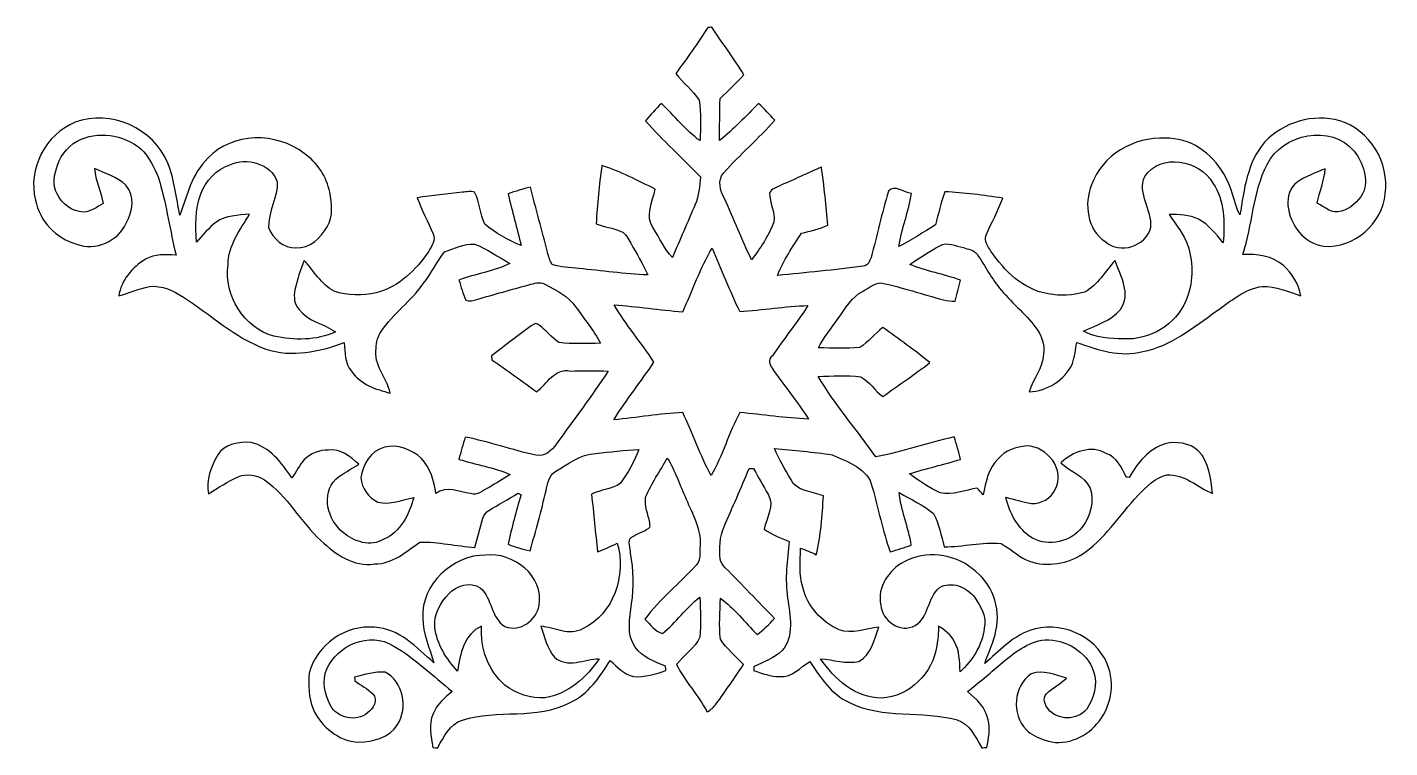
# Model space of a CAD drawing. Header units: centimetres. Extents: x -15.6 to 15.6, y -8.5 to 8.
import ezdxf

# ---------------------------------------------------------------- set-up
doc = ezdxf.new("R2010")
doc.units = ezdxf.units.CM
doc.header["$MEASUREMENT"] = 0
doc.layers.add('Layer 1', color=7, linetype='Continuous')

msp = doc.modelspace()

# ---------------------------------------------------------------- linework, layer by layer
at = {"layer": 'Layer 1', "color": 253}
for points, knots in [([(-0.04516, 7.98583), (-0.02152, 7.98724), (0.02575, 7.98971), (0.04939, 7.99077), (0.04939, 7.99077), (0.28469, 7.62282), (0.55809, 7.27957), (0.78317, 6.90492), (0.78317, 6.90492), (0.60113, 6.72289), (0.42016, 6.53909), (0.23601, 6.35917), (0.23601, 6.35917), (0.23036, 6.04061), (0.22225, 5.7217), (0.22119, 5.40244), (0.22119, 5.40244), (0.54963, 5.65115), (0.82303, 5.96159), (1.1176, 6.24734), (1.1176, 6.24734), (1.24989, 6.12916), (1.36631, 5.99511), (1.48696, 5.86528), (1.48696, 5.86528), (1.11866, 5.44089), (0.68509, 5.07894), (0.31679, 4.65561), (0.31679, 4.65561), (0.17145, 4.49016), (0.24059, 4.25097), (0.33373, 4.07811), (0.33373, 4.07811), (0.54927, 3.61386), (0.73201, 3.13443), (0.95603, 2.6737), (0.95603, 2.6737), (1.16381, 2.93652), (1.34267, 3.22651), (1.46826, 3.5373), (1.46826, 3.5373), (1.50178, 3.76767), (1.3656, 3.97827), (1.36948, 4.20652), (1.36948, 4.20652), (1.41358, 4.29542), (1.51906, 4.32329), (1.60055, 4.36527), (1.60055, 4.36527), (1.92017, 4.50427), (2.23626, 4.65208), (2.55517, 4.79319), (2.55517, 4.79319), (2.62502, 4.35187), (2.65571, 3.90596), (2.70263, 3.46181), (2.70263, 3.46181), (2.50931, 3.37749), (2.30223, 3.33199), (2.09832, 3.28224), (2.09832, 3.28224), (1.89512, 2.97251), (1.68628, 2.65959), (1.54834, 2.31387), (1.54834, 2.31387), (2.2031, 2.37702), (2.85856, 2.44087), (3.51084, 2.52624), (3.51084, 2.52624), (3.61668, 2.534), (3.66289, 2.6416), (3.69076, 2.72909), (3.69076, 2.72909), (3.83575, 3.22933), (3.93594, 3.74191), (4.09081, 4.23898), (4.09081, 4.23898), (4.22451, 4.40478), (4.45029, 4.21111), (4.6161, 4.18782), (4.6161, 4.18782), (4.55683, 3.77437), (4.38538, 3.38667), (4.3307, 2.97356), (4.3307, 2.97356), (4.61327, 3.13267), (4.89303, 3.29706), (5.16608, 3.47274), (5.16608, 3.47274), (5.23346, 3.72604), (5.29378, 3.98145), (5.3788, 4.22981), (5.3788, 4.22981), (5.82224, 4.20123), (6.26604, 4.15608), (6.70454, 4.08093), (6.70454, 4.08093), (6.60294, 3.78883), (6.4449, 3.52108), (6.32742, 3.23568), (6.32742, 3.23568), (6.26251, 3.1055), (6.37046, 2.97674), (6.43608, 2.87373), (6.43608, 2.87373), (6.74158, 2.41582), (7.18044, 1.98191), (7.74771, 1.89548), (7.74771, 1.89548), (8.02111, 1.84044), (8.3118, 1.8542), (8.57885, 1.93463), (8.57885, 1.93463), (8.88365, 2.09374), (9.05122, 2.41159), (9.27735, 2.65712), (9.27735, 2.65712), (9.39553, 2.31105), (9.66152, 1.88101), (9.39765, 1.53882), (9.39765, 1.53882), (9.18563, 1.27423), (8.85119, 1.17969), (8.55592, 1.04422), (8.55592, 1.04422), (8.82862, 0.88159), (9.16376, 0.87524), (9.47208, 0.86395), (9.47208, 0.86395), (10.06228, 0.83044), (10.66694, 1.18392), (10.89625, 1.73426), (10.89625, 1.73426), (11.06346, 2.12302), (11.07616, 2.57563), (10.95163, 2.97815), (10.95163, 2.97815), (10.8585, 3.24803), (10.66976, 3.46922), (10.51807, 3.70664), (10.51807, 3.70664), (10.7442, 3.70946), (10.98056, 3.70064), (11.18764, 3.6008), (11.18764, 3.6008), (11.424, 3.47733), (11.58064, 3.25755), (11.75491, 3.06388), (11.75491, 3.06388), (11.78101, 3.52354), (11.79266, 4.03013), (11.51714, 4.4263), (11.51714, 4.4263), (11.21481, 4.953), (10.32087, 5.12904), (9.95574, 4.57835), (9.95574, 4.57835), (9.77829, 4.18959), (10.13319, 3.80859), (10.09544, 3.41595), (10.09544, 3.41595), (9.99278, 2.98133), (9.38424, 2.7873), (9.04946, 3.08822), (9.04946, 3.08822), (8.63529, 3.36444), (8.56262, 3.9497), (8.73936, 4.38362), (8.73936, 4.38362), (8.97149, 5.07083), (9.71726, 5.49275), (10.42458, 5.45183), (10.42458, 5.45183), (10.97986, 5.47476), (11.50161, 5.11387), (11.76373, 4.63762), (11.76373, 4.63762), (11.95599, 4.35363), (11.98245, 4.00085), (12.13344, 3.69923), (12.13344, 3.69923), (12.23292, 4.27567), (12.29924, 4.90114), (12.69929, 5.36222), (12.69929, 5.36222), (13.12757, 5.81801), (13.81619, 6.03038), (14.4212, 5.84835), (14.4212, 5.84835), (15.11018, 5.64903), (15.5642, 4.88068), (15.46049, 4.185), (15.46049, 4.185), (15.40228, 3.49885), (14.74787, 2.92947), (14.05784, 2.98238), (14.05784, 2.98238), (13.60064, 3.03883), (13.27714, 3.47839), (13.23375, 3.91795), (13.23375, 3.91795), (13.21823, 4.11092), (13.27891, 4.32717), (13.44154, 4.44535), (13.44154, 4.44535), (13.63662, 4.58399), (13.86487, 4.66549), (14.08642, 4.75192), (14.08642, 4.75192), (14.06842, 4.48134), (13.95271, 4.23016), (13.90368, 3.96487), (13.90368, 3.96487), (14.07442, 3.87421), (14.24481, 3.71722), (14.45648, 3.78284), (14.45648, 3.78284), (14.66074, 3.84034), (14.83713, 3.99662), (14.94261, 4.17901), (14.94261, 4.17901), (15.09959, 4.50815), (14.95002, 4.88421), (14.75105, 5.15726), (14.75105, 5.15726), (14.22717, 5.79155), (13.10005, 5.55942), (12.75468, 4.84999), (12.75468, 4.84999), (12.43012, 4.2104), (12.42589, 3.46851), (12.20152, 2.79471), (12.20152, 2.79471), (12.52643, 2.80599), (12.87321, 2.77142), (13.12898, 2.54529), (13.12898, 2.54529), (13.32195, 2.35832), (13.48916, 2.12125), (13.52656, 1.84856), (13.52656, 1.84856), (13.24187, 1.9491), (12.95471, 2.07045), (12.64744, 2.06481), (12.64744, 2.06481), (12.23786, 2.00766), (11.9193, 1.72332), (11.59298, 1.49613), (11.59298, 1.49613), (11.07122, 1.13277), (10.5537, 0.6918), (9.90882, 0.57291), (9.90882, 0.57291), (9.40012, 0.44027), (8.87659, 0.60643), (8.39999, 0.78423), (8.39999, 0.78423), (8.37106, 0.62265), (8.35484, 0.45755), (8.30333, 0.30092), (8.30333, 0.30092), (8.13435, -0.08255), (7.71772, -0.32597), (7.30814, -0.34749), (7.30814, -0.34749), (7.40022, -0.05433), (7.63129, 0.19226), (7.63517, 0.51259), (7.63517, 0.51259), (7.6768, 0.7045), (7.6073, 0.89182), (7.50958, 1.05269), (7.50958, 1.05269), (7.27745, 1.4037), (6.93491, 1.657), (6.67032, 1.97979), (6.67032, 1.97979), (6.45231, 2.23026), (6.30731, 2.53294), (6.11717, 2.80282), (6.11717, 2.80282), (6.04555, 2.90054), (5.90832, 2.91218), (5.80496, 2.95063), (5.80496, 2.95063), (5.6321, 2.98662), (5.43454, 3.09492), (5.26309, 2.99332), (5.26309, 2.99332), (5.02955, 2.85997), (4.79848, 2.72027), (4.57694, 2.56716), (4.57694, 2.56716), (4.95229, 2.41088), (5.35764, 2.34597), (5.73969, 2.20839), (5.73969, 2.20839), (5.69983, 2.04717), (5.65926, 1.8863), (5.61904, 1.72508), (5.61904, 1.72508), (5.52909, 1.72861), (5.43877, 1.73496), (5.35129, 1.75648), (5.35129, 1.75648), (4.87327, 1.88172), (4.40408, 2.04223), (3.92112, 2.14665), (3.92112, 2.14665), (3.76767, 2.13642), (3.63855, 2.03094), (3.50908, 1.95897), (3.50908, 1.95897), (3.2445, 1.82739), (3.1055, 1.5561), (2.93652, 1.32891), (2.93652, 1.32891), (2.78553, 1.10808), (2.60809, 0.90311), (2.49096, 0.66075), (2.49096, 0.66075), (2.80388, 0.65476), (3.11856, 0.635), (3.43112, 0.66569), (3.43112, 0.66569), (3.62938, 0.79481), (3.78001, 0.98037), (3.96275, 1.12783), (3.96275, 1.12783), (4.3247, 0.86289), (4.69194, 0.60431), (5.03978, 0.32032), (5.03978, 0.32032), (4.68454, 0.05397), (4.31941, -0.19826), (3.95887, -0.45649), (3.95887, -0.45649), (3.78037, -0.31785), (3.65548, -0.11571), (3.45757, -0.00282), (3.45757, -0.00282), (3.13267, 0.03669), (2.80494, 0.0187), (2.47967, 0.00317), (2.47967, 0.00317), (2.87055, -0.64135), (3.36479, -1.21744), (3.79977, -1.83197), (3.79977, -1.83197), (4.40902, -1.72544), (4.9911, -1.50389), (5.59647, -1.37936), (5.59647, -1.37936), (5.64868, -1.54834), (5.69842, -1.71873), (5.74216, -1.89054), (5.74216, -1.89054), (5.35517, -2.00942), (4.9597, -2.09938), (4.57306, -2.21933), (4.57306, -2.21933), (4.7939, -2.38478), (5.02461, -2.54388), (5.27579, -2.65994), (5.27579, -2.65994), (5.56013, -2.72098), (5.84482, -2.59609), (6.12387, -2.54706), (6.12387, -2.54706), (6.16832, -2.59962), (6.21242, -2.65289), (6.25722, -2.70545), (6.25722, -2.70545), (6.31613, -2.41088), (6.37505, -2.09479), (6.60294, -1.87607), (6.60294, -1.87607), (6.76169, -1.6831), (7.01604, -1.61149), (7.25346, -1.58221), (7.25346, -1.58221), (7.7216, -1.58821), (8.15552, -2.13889), (7.90504, -2.57951), (7.90504, -2.57951), (7.81262, -2.78095), (7.5819, -2.915), (7.36177, -2.89807), (7.36177, -2.89807), (7.16209, -2.86738), (6.97159, -2.8), (6.77439, -2.75943), (6.77439, -2.75943), (6.864, -3.12561), (7.05591, -3.48827), (7.3847, -3.69147), (7.3847, -3.69147), (7.75829, -3.89784), (8.26276, -3.77543), (8.52382, -3.44417), (8.52382, -3.44417), (8.71008, -3.19299), (8.81168, -2.85044), (8.70691, -2.5467), (8.70691, -2.5467), (8.5665, -2.26942), (8.25606, -2.16747), (8.03522, -1.96991), (8.03522, -1.96991), (8.30298, -1.71591), (8.73337, -1.55504), (9.07591, -1.75648), (9.07591, -1.75648), (9.32004, -1.84679), (9.43081, -2.08209), (9.5317, -2.30046), (9.5317, -2.30046), (9.54828, -2.30117), (9.58074, -2.30258), (9.59732, -2.30364), (9.59732, -2.30364), (9.79064, -1.97732), (10.04746, -1.65135), (10.42388, -1.53247), (10.42388, -1.53247), (10.67964, -1.47214), (10.98197, -1.51377), (11.182, -1.69439), (11.182, -1.69439), (11.43564, -1.95368), (11.46457, -2.33363), (11.50796, -2.67335), (11.50796, -2.67335), (11.16224, -2.52836), (10.8645, -2.21933), (10.46515, -2.24825), (10.46515, -2.24825), (10.19104, -2.30329), (9.99384, -2.52554), (9.80228, -2.7111), (9.80228, -2.7111), (9.37472, -3.17641), (9.03217, -3.73204), (8.49242, -4.0827), (8.49242, -4.0827), (8.12024, -4.30213), (7.64152, -4.36351), (7.23865, -4.19065), (7.23865, -4.19065), (7.03509, -4.08623), (6.86894, -3.92148), (6.66679, -3.816), (6.66679, -3.816), (6.23147, -3.77119), (5.80108, -3.89467), (5.3661, -3.89184), (5.3661, -3.89184), (5.29449, -3.63749), (5.25216, -3.36515), (5.12127, -3.13302), (5.12127, -3.13302), (4.88315, -2.93582), (4.60057, -2.80247), (4.33282, -2.65007), (4.33282, -2.65007), (4.37444, -3.06141), (4.55083, -3.44558), (4.61186, -3.8541), (4.61186, -3.8541), (4.45206, -3.90631), (4.29119, -3.95429), (4.13244, -4.00861), (4.13244, -4.00861), (3.95393, -3.52707), (3.86045, -3.01872), (3.71863, -2.52624), (3.71863, -2.52624), (3.62761, -2.09479), (3.15736, -1.94592), (2.80282, -1.78788), (2.80282, -1.78788), (2.36573, -1.71591), (1.92158, -1.69051), (1.48131, -1.645), (1.48131, -1.645), (1.58256, -1.88948), (1.71944, -2.11737), (1.85314, -2.34527), (1.85314, -2.34527), (1.98402, -2.63454), (2.34597, -2.61655), (2.60068, -2.72732), (2.60068, -2.72732), (2.5781, -3.17923), (2.54212, -3.63361), (2.4384, -4.07494), (2.4384, -4.07494), (2.32092, -4.01779), (2.20274, -3.96134), (2.07751, -3.92359), (2.07751, -3.92359), (2.06975, -4.22134), (2.03623, -4.52755), (2.13042, -4.81718), (2.13042, -4.81718), (2.2292, -5.2511), (2.55976, -5.60705), (2.95839, -5.78979), (2.95839, -5.78979), (3.25931, -5.89562), (3.56799, -5.76192), (3.86891, -5.72946), (3.86891, -5.72946), (3.76696, -6.01098), (3.69111, -6.35635), (3.41277, -6.51686), (3.41277, -6.51686), (3.12067, -6.57049), (2.82681, -6.47559), (2.53506, -6.45019), (2.53506, -6.45019), (2.84868, -6.92115), (3.33763, -7.35154), (3.93347, -7.35048), (3.93347, -7.35048), (4.56988, -7.31943), (5.11528, -6.77404), (5.19677, -6.15139), (5.19677, -6.15139), (5.22922, -6.00463), (5.23064, -5.85258), (5.2384, -5.70371), (5.2384, -5.70371), (5.37104, -5.80108), (5.51956, -5.89527), (5.59223, -6.05049), (5.59223, -6.05049), (5.72523, -6.25792), (5.71253, -6.51263), (5.73017, -6.74934), (5.73017, -6.74934), (6.01169, -6.48899), (6.24205, -6.14186), (6.28121, -5.75204), (6.28121, -5.75204), (6.35423, -5.49346), (6.19478, -5.25604), (6.06319, -5.04966), (6.06319, -5.04966), (5.88363, -4.81365), (5.52379, -4.65949), (5.25004, -4.82741), (5.25004, -4.82741), (4.98828, -5.05848), (5.0105, -5.50086), (4.70464, -5.69277), (4.70464, -5.69277), (4.35928, -5.87657), (3.94229, -5.58624), (3.9176, -5.22323), (3.9176, -5.22323), (3.81988, -4.80801), (4.10245, -4.42454), (4.44747, -4.23298), (4.44747, -4.23298), (4.93854, -3.96134), (5.58165, -4.04707), (6.01416, -4.39349), (6.01416, -4.39349), (6.44842, -4.70288), (6.67456, -5.28355), (6.5472, -5.80425), (6.5472, -5.80425), (6.51016, -6.07025), (6.37399, -6.3052), (6.2932, -6.55849), (6.2932, -6.55849), (6.62129, -6.29179), (6.91021, -5.94783), (7.32226, -5.80849), (7.32226, -5.80849), (7.98901, -5.55978), (8.82156, -5.90868), (9.09779, -6.56731), (9.09779, -6.56731), (9.28476, -7.0231), (9.19198, -7.57802), (8.85896, -7.94209), (8.85896, -7.94209), (8.57673, -8.27334), (8.09237, -8.46561), (7.66939, -8.31321), (7.66939, -8.31321), (7.51417, -8.25606), (7.35753, -8.19009), (7.24006, -8.07014), (7.24006, -8.07014), (6.89963, -7.72054), (6.95043, -7.07178), (7.3593, -6.79415), (7.3593, -6.79415), (7.6267, -6.6989), (7.90998, -6.81426), (8.16539, -6.89469), (8.16539, -6.89469), (8.02428, -7.02804), (7.84754, -7.11659), (7.70855, -7.2517), (7.70855, -7.2517), (7.61083, -7.35154), (7.66621, -7.50641), (7.74488, -7.59954), (7.74488, -7.59954), (7.95514, -7.86977), (8.41304, -7.86871), (8.62718, -7.60342), (8.62718, -7.60342), (8.80039, -7.3593), (8.88083, -7.02945), (8.78628, -6.74017), (8.78628, -6.74017), (8.62824, -6.28544), (8.14282, -6.00251), (7.67362, -6.01592), (7.67362, -6.01592), (7.26863, -6.06107), (6.95007, -6.32919), (6.65021, -6.57966), (6.65021, -6.57966), (6.40644, -6.79379), (6.15386, -6.99699), (5.90232, -7.20161), (5.90232, -7.20161), (6.10376, -7.37306), (6.32248, -7.57343), (6.36976, -7.84754), (6.36976, -7.84754), (6.42973, -8.05815), (6.38104, -8.27581), (6.33942, -8.48395), (6.33942, -8.48395), (6.31155, -8.48431), (6.25616, -8.48501), (6.22829, -8.48536), (6.22829, -8.48536), (6.07801, -8.24794), (5.95312, -7.93679), (5.66314, -7.84754), (5.66314, -7.84754), (4.85634, -7.63164), (3.96275, -7.83343), (3.19687, -7.45455), (3.19687, -7.45455), (2.77671, -7.26687), (2.53259, -6.87705), (2.29129, -6.51051), (2.29129, -6.51051), (2.07081, -6.63857), (1.88983, -6.89645), (1.60443, -6.85624), (1.60443, -6.85624), (1.39453, -6.86259), (1.19874, -6.78427), (1.00259, -6.72253), (1.00259, -6.72253), (1.00506, -6.69819), (1.01036, -6.64986), (1.01282, -6.62552), (1.01282, -6.62552), (1.23578, -6.52886), (1.46438, -6.4322), (1.65029, -6.27204), (1.65029, -6.27204), (1.94663, -5.93725), (1.83303, -5.46065), (1.78082, -5.06201), (1.78082, -5.06201), (1.71591, -4.62986), (1.76953, -4.197), (1.81998, -3.76731), (1.81998, -3.76731), (1.62278, -3.68653), (1.41887, -3.61421), (1.24672, -3.48615), (1.24672, -3.48615), (1.29681, -3.22968), (1.49401, -2.94322), (1.3335, -2.69028), (1.3335, -2.69028), (1.2259, -2.49238), (1.1109, -2.2987), (1.00154, -2.1022), (1.00154, -2.1022), (0.97649, -2.1015), (0.92639, -2.10009), (0.90135, -2.09903), (0.90135, -2.09903), (0.71579, -2.5467), (0.51929, -2.98979), (0.32667, -3.43429), (0.32667, -3.43429), (0.22225, -3.66501), (0.21484, -3.92606), (0.23636, -4.17513), (0.23636, -4.17513), (0.25294, -4.25133), (0.30409, -4.31412), (0.3556, -4.37127), (0.3556, -4.37127), (0.73731, -4.75086), (1.10419, -5.14526), (1.48378, -5.52768), (1.48378, -5.52768), (1.36243, -5.66349), (1.22802, -5.78697), (1.08338, -5.89739), (1.08338, -5.89739), (0.80539, -5.61763), (0.56162, -5.29978), (0.24271, -5.06448), (0.24271, -5.06448), (0.23389, -5.37633), (0.20849, -5.69172), (0.24448, -6.00322), (0.24448, -6.00322), (0.38453, -6.22582), (0.59584, -6.39339), (0.77505, -6.58389), (0.77505, -6.58389), (0.56727, -6.88552), (0.3616, -7.18891), (0.14676, -7.48594), (0.14676, -7.48594), (0.09349, -7.56109), (0.01905, -7.61647), (-0.05786, -7.66551), (-0.05786, -7.66551), (-0.26846, -7.2898), (-0.56268, -6.96524), (-0.76059, -6.58424), (-0.76059, -6.58424), (-0.60078, -6.36094), (-0.34008, -6.21171), (-0.22613, -5.9563), (-0.22613, -5.9563), (-0.20673, -5.65256), (-0.20884, -5.34494), (-0.22966, -5.04084), (-0.22966, -5.04084), (-0.54363, -5.2892), (-0.77435, -5.62257), (-1.08373, -5.87587), (-1.08373, -5.87587), (-1.25906, -5.83424), (-1.35326, -5.65573), (-1.4859, -5.54673), (-1.4859, -5.54673), (-1.14759, -5.08706), (-0.69074, -4.73251), (-0.30939, -4.3113), (-0.30939, -4.3113), (-0.19897, -4.19135), (-0.23813, -4.00932), (-0.22331, -3.86292), (-0.22331, -3.86292), (-0.19544, -3.47804), (-0.39723, -3.14113), (-0.54081, -2.8007), (-0.54081, -2.8007), (-0.67945, -2.48567), (-0.7941, -2.15724), (-0.97226, -1.86126), (-0.97226, -1.86126), (-1.137, -2.15935), (-1.33315, -2.44122), (-1.46932, -2.75414), (-1.46932, -2.75414), (-1.49754, -2.95734), (-1.41041, -3.14607), (-1.37478, -3.34186), (-1.37478, -3.34186), (-1.36948, -3.38526), (-1.35079, -3.44029), (-1.39876, -3.46745), (-1.39876, -3.46745), (-1.52012, -3.556), (-1.67428, -3.5881), (-1.79634, -3.67559), (-1.79634, -3.67559), (-1.90041, -3.7652), (-1.80199, -3.92712), (-1.81293, -4.03437), (-1.81293, -4.03437), (-1.74484, -4.41784), (-1.73038, -4.81224), (-1.78964, -5.19818), (-1.78964, -5.19818), (-1.82386, -5.52521), (-1.9177, -5.89739), (-1.70709, -6.18702), (-1.70709, -6.18702), (-1.54199, -6.4202), (-1.26365, -6.51545), (-1.01212, -6.62446), (-1.01212, -6.62446), (-1.01, -6.64916), (-1.00506, -6.69854), (-1.00259, -6.72324), (-1.00259, -6.72324), (-1.24178, -6.80473), (-1.48872, -6.87564), (-1.74519, -6.86047), (-1.74519, -6.86047), (-1.96603, -6.80755), (-2.1209, -6.6354), (-2.28283, -6.49041), (-2.28283, -6.49041), (-2.51883, -6.86858), (-2.77918, -7.26123), (-3.19864, -7.4549), (-3.19864, -7.4549), (-3.9624, -7.85001), (-4.86163, -7.60201), (-5.66208, -7.85319), (-5.66208, -7.85319), (-5.95383, -7.94844), (-6.08894, -8.23807), (-6.22723, -8.48607), (-6.22723, -8.48607), (-6.2551, -8.48572), (-6.31049, -8.48431), (-6.33836, -8.4836), (-6.33836, -8.4836), (-6.37011, -8.23031), (-6.45513, -7.95338), (-6.32848, -7.71278), (-6.32848, -7.71278), (-6.25193, -7.48982), (-6.06919, -7.34201), (-5.89386, -7.19949), (-5.89386, -7.19949), (-6.33906, -6.84565), (-6.74934, -6.43572), (-7.24676, -6.1535), (-7.24676, -6.1535), (-7.78616, -5.82471), (-8.52099, -6.13657), (-8.76759, -6.68479), (-8.76759, -6.68479), (-8.8833, -6.95854), (-8.81415, -7.26581), (-8.68433, -7.52016), (-8.68433, -7.52016), (-8.52523, -7.80909), (-8.09025, -7.90328), (-7.83273, -7.69056), (-7.83273, -7.69056), (-7.70326, -7.59919), (-7.58684, -7.39387), (-7.71031, -7.25346), (-7.71031, -7.25346), (-7.83661, -7.13952), (-7.98513, -7.05379), (-8.12588, -6.95889), (-8.12588, -6.95889), (-8.12694, -6.93702), (-8.12871, -6.89328), (-8.12976, -6.87141), (-8.12976, -6.87141), (-7.90152, -6.80755), (-7.67009, -6.74793), (-7.43021, -6.75464), (-7.43021, -6.75464), (-7.01287, -6.97724), (-6.90033, -7.56532), (-7.14622, -7.95408), (-7.14622, -7.95408), (-7.32755, -8.25994), (-7.70784, -8.34602), (-8.03769, -8.36083), (-8.03769, -8.36083), (-8.49665, -8.33896), (-8.89564, -8.00664), (-9.08191, -7.59954), (-9.08191, -7.59954), (-9.18034, -7.33989), (-9.19163, -7.05097), (-9.16693, -6.77827), (-9.16693, -6.77827), (-9.00712, -6.13234), (-8.33508, -5.66561), (-7.67221, -5.73158), (-7.67221, -5.73158), (-7.106, -5.75733), (-6.70948, -6.19725), (-6.31261, -6.54544), (-6.31261, -6.54544), (-6.41033, -6.20748), (-6.57401, -5.87975), (-6.56872, -5.52097), (-6.56872, -5.52097), (-6.61529, -4.74627), (-5.88539, -4.07776), (-5.13186, -4.07846), (-5.13186, -4.07846), (-4.50462, -4.00614), (-3.78566, -4.55754), (-3.90807, -5.23275), (-3.90807, -5.23275), (-3.97228, -5.57671), (-4.33564, -5.85082), (-4.68771, -5.71147), (-4.68771, -5.71147), (-5.01968, -5.52027), (-4.97417, -5.06412), (-5.25321, -4.83023), (-5.25321, -4.83023), (-5.47899, -4.67783), (-5.79755, -4.77732), (-5.97288, -4.96323), (-5.97288, -4.96323), (-6.16056, -5.16819), (-6.32636, -5.43772), (-6.2925, -5.72841), (-6.2925, -5.72841), (-6.25052, -6.11752), (-6.02791, -6.45478), (-5.77109, -6.73735), (-5.77109, -6.73735), (-5.71923, -6.34259), (-5.62187, -5.8861), (-5.22288, -5.70336), (-5.22288, -5.70336), (-5.25886, -6.2043), (-5.07471, -6.72289), (-4.68983, -7.0545), (-4.68983, -7.0545), (-4.43018, -7.25417), (-4.0961, -7.36283), (-3.76802, -7.34413), (-3.76802, -7.34413), (-3.24661, -7.25593), (-2.81552, -6.87952), (-2.52906, -6.45054), (-2.52906, -6.45054), (-2.86879, -6.45654), (-3.26602, -6.67914), (-3.55635, -6.41421), (-3.55635, -6.41421), (-3.72428, -6.21347), (-3.78601, -5.95066), (-3.86927, -5.70794), (-3.86927, -5.70794), (-3.55388, -5.74111), (-3.21381, -5.9369), (-2.91183, -5.76721), (-2.91183, -5.76721), (-2.19745, -5.43031), (-1.90818, -4.53778), (-2.11667, -3.80859), (-2.11667, -3.80859), (-2.26589, -3.87738), (-2.41265, -3.95182), (-2.56716, -4.00826), (-2.56716, -4.00826), (-2.6162, -3.56835), (-2.66277, -3.12808), (-2.70404, -2.68746), (-2.70404, -2.68746), (-2.49343, -2.57881), (-2.23414, -2.58163), (-2.04294, -2.4384), (-2.04294, -2.4384), (-1.87184, -2.19957), (-1.72967, -1.93604), (-1.62137, -1.66229), (-1.62137, -1.66229), (-1.95192, -1.68169), (-2.28141, -1.71803), (-2.6102, -1.75754), (-2.6102, -1.75754), (-2.96369, -1.77412), (-3.25261, -1.99919), (-3.54365, -2.17417), (-3.54365, -2.17417), (-3.68547, -2.26766), (-3.7084, -2.45428), (-3.74826, -2.60385), (-3.74826, -2.60385), (-3.85586, -3.06705), (-3.98039, -3.52601), (-4.11445, -3.98251), (-4.11445, -3.98251), (-4.28413, -3.94264), (-4.45347, -3.89855), (-4.61574, -3.83434), (-4.61574, -3.83434), (-4.53214, -3.45369), (-4.43477, -3.07622), (-4.31976, -2.70404), (-4.31976, -2.70404), (-4.3374, -2.69346), (-4.37303, -2.673), (-4.39067, -2.66277), (-4.39067, -2.66277), (-4.60869, -2.80247), (-4.83764, -2.92347), (-5.05813, -3.05858), (-5.05813, -3.05858), (-5.12621, -3.09668), (-5.17066, -3.16371), (-5.19218, -3.23744), (-5.19218, -3.23744), (-5.25956, -3.45758), (-5.3153, -3.68194), (-5.37563, -3.90454), (-5.37563, -3.90454), (-5.79579, -3.87562), (-6.21383, -3.77508), (-6.63434, -3.78248), (-6.63434, -3.78248), (-6.94831, -4.00156), (-7.26405, -4.28731), (-7.67327, -4.28378), (-7.67327, -4.28378), (-8.15164, -4.35328), (-8.57285, -4.06294), (-8.89917, -3.74826), (-8.89917, -3.74826), (-9.37295, -3.32564), (-9.66223, -2.72591), (-10.19246, -2.36255), (-10.19246, -2.36255), (-10.36743, -2.2546), (-10.59921, -2.20169), (-10.79253, -2.29023), (-10.79253, -2.29023), (-11.0363, -2.38831), (-11.24973, -2.54282), (-11.47339, -2.67758), (-11.47339, -2.67758), (-11.53125, -2.36996), (-11.4173, -2.05176), (-11.26173, -1.78999), (-11.26173, -1.78999), (-11.10756, -1.54129), (-10.76889, -1.48519), (-10.49973, -1.5053), (-10.49973, -1.5053), (-10.06934, -1.60196), (-9.80299, -1.9752), (-9.56381, -2.3114), (-9.56381, -2.3114), (-9.46185, -2.17981), (-9.3913, -2.0253), (-9.28546, -1.89653), (-9.28546, -1.89653), (-9.13483, -1.76071), (-8.93692, -1.66864), (-8.73019, -1.68028), (-8.73019, -1.68028), (-8.45044, -1.63583), (-8.22748, -1.82845), (-8.03557, -2.00201), (-8.03557, -2.00201), (-8.20984, -2.11596), (-8.39858, -2.2098), (-8.56015, -2.34209), (-8.56015, -2.34209), (-8.90482, -2.68323), (-8.74783, -3.28859), (-8.39399, -3.56164), (-8.39399, -3.56164), (-8.14881, -3.77578), (-7.7597, -3.90066), (-7.46231, -3.71934), (-7.46231, -3.71934), (-7.07178, -3.55424), (-6.88763, -3.14219), (-6.77051, -2.76119), (-6.77051, -2.76119), (-7.04286, -2.81199), (-7.31873, -2.93899), (-7.59813, -2.87091), (-7.59813, -2.87091), (-7.8172, -2.76895), (-7.96572, -2.55199), (-7.98759, -2.31105), (-7.98759, -2.31105), (-7.94632, -2.01224), (-7.75653, -1.69439), (-7.44926, -1.61466), (-7.44926, -1.61466), (-7.14728, -1.53141), (-6.82096, -1.66617), (-6.598, -1.87078), (-6.598, -1.87078), (-6.39163, -2.08562), (-6.31508, -2.38619), (-6.2678, -2.67123), (-6.2678, -2.67123), (-6.03638, -2.48426), (-5.73052, -2.64089), (-5.47829, -2.67441), (-5.47829, -2.67441), (-5.31319, -2.72838), (-5.18901, -2.59539), (-5.05319, -2.534), (-5.05319, -2.534), (-4.89091, -2.43805), (-4.7311, -2.33751), (-4.57235, -2.2352), (-4.57235, -2.2352), (-4.94524, -2.07116), (-5.35481, -2.0126), (-5.74216, -1.89054), (-5.74216, -1.89054), (-5.69842, -1.71909), (-5.64903, -1.5494), (-5.59682, -1.38077), (-5.59682, -1.38077), (-5.05037, -1.48978), (-4.52367, -1.67534), (-3.98039, -1.7974), (-3.98039, -1.7974), (-3.78354, -1.84503), (-3.60821, -1.68875), (-3.51014, -1.53494), (-3.51014, -1.53494), (-3.10868, -0.98601), (-2.70051, -0.44027), (-2.32551, 0.12735), (-2.32551, 0.12735), (-2.61444, 0.1464), (-2.90477, 0.13088), (-3.1937, 0.12876), (-3.1937, 0.12876), (-3.55671, 0.20532), (-3.72498, -0.16122), (-3.96169, -0.3496), (-3.96169, -0.3496), (-4.29754, -0.09948), (-4.63409, 0.14887), (-4.98334, 0.37959), (-4.98334, 0.37959), (-4.98722, 0.40464), (-4.99463, 0.45438), (-4.99851, 0.47907), (-4.99851, 0.47907), (-4.67219, 0.71861), (-4.35857, 0.97578), (-4.02237, 1.20156), (-4.02237, 1.20156), (-3.98498, 1.23119), (-3.93594, 1.19874), (-3.90349, 1.17687), (-3.90349, 1.17687), (-3.74086, 1.06116), (-3.62373, 0.88935), (-3.4544, 0.78211), (-3.4544, 0.78211), (-3.13761, 0.74154), (-2.81693, 0.75918), (-2.49802, 0.76412), (-2.49802, 0.76412), (-2.66206, 1.05586), (-2.87055, 1.3208), (-3.06564, 1.59173), (-3.06564, 1.59173), (-3.23779, 1.84185), (-3.51367, 1.97908), (-3.77366, 2.11667), (-3.77366, 2.11667), (-3.89149, 2.17876), (-4.02378, 2.13078), (-4.14302, 2.10185), (-4.14302, 2.10185), (-4.53954, 1.98967), (-4.93748, 1.88348), (-5.33153, 1.76424), (-5.33153, 1.76424), (-5.41302, 1.74237), (-5.50192, 1.71309), (-5.58341, 1.75048), (-5.58341, 1.75048), (-5.65185, 1.89759), (-5.69348, 2.05458), (-5.74322, 2.20839), (-5.74322, 2.20839), (-5.3594, 2.35303), (-4.94453, 2.40983), (-4.57376, 2.58868), (-4.57376, 2.58868), (-4.84258, 2.74144), (-5.09799, 2.92276), (-5.38868, 3.03318), (-5.38868, 3.03318), (-5.62469, 3.04236), (-5.85082, 2.93264), (-6.06954, 2.85785), (-6.06954, 2.85785), (-6.25052, 2.63349), (-6.37399, 2.36749), (-6.55003, 2.13819), (-6.55003, 2.13819), (-6.83331, 1.73355), (-7.24923, 1.44286), (-7.52369, 1.03117), (-7.52369, 1.03117), (-7.59989, 0.9204), (-7.63905, 0.7874), (-7.63588, 0.65193), (-7.63588, 0.65193), (-7.70361, 0.26776), (-7.3974, -0.02223), (-7.31238, -0.3743), (-7.31238, -0.3743), (-7.64505, -0.29492), (-7.99994, -0.17039), (-8.20208, 0.12383), (-8.20208, 0.12383), (-8.35766, 0.30339), (-8.3499, 0.55457), (-8.36754, 0.77858), (-8.36754, 0.77858), (-8.93692, 0.57115), (-9.57263, 0.43145), (-10.16529, 0.63253), (-10.16529, 0.63253), (-10.87261, 0.88618), (-11.42294, 1.42064), (-12.04736, 1.81857), (-12.04736, 1.81857), (-12.27702, 1.96462), (-12.5416, 2.09515), (-12.82206, 2.06093), (-12.82206, 2.06093), (-13.06477, 2.01436), (-13.29443, 1.92158), (-13.52832, 1.84503), (-13.52832, 1.84503), (-13.47682, 2.20345), (-13.21753, 2.5019), (-12.91696, 2.6857), (-12.91696, 2.6857), (-12.70423, 2.80211), (-12.44988, 2.79929), (-12.21564, 2.77954), (-12.21564, 2.77954), (-12.35393, 3.33375), (-12.43295, 3.90102), (-12.59064, 4.45029), (-12.59064, 4.45029), (-12.6679, 4.70076), (-12.78643, 4.94136), (-12.954, 5.14315), (-12.954, 5.14315), (-13.31913, 5.50898), (-13.91356, 5.62575), (-14.39086, 5.43207), (-14.39086, 5.43207), (-14.64345, 5.32059), (-14.83995, 5.09905), (-14.92991, 4.83905), (-14.92991, 4.83905), (-15.00293, 4.63021), (-15.05973, 4.38291), (-14.94014, 4.18006), (-14.94014, 4.18006), (-14.83148, 3.94899), (-14.59653, 3.77966), (-14.34006, 3.7659), (-14.34006, 3.7659), (-14.16932, 3.76731), (-14.02927, 3.87985), (-13.88816, 3.95993), (-13.88816, 3.95993), (-13.92908, 4.23228), (-14.06278, 4.48239), (-14.08395, 4.75827), (-14.08395, 4.75827), (-13.83771, 4.65138), (-13.56289, 4.56953), (-13.36604, 4.37833), (-13.36604, 4.37833), (-13.14027, 4.13279), (-13.21858, 3.77896), (-13.35652, 3.51296), (-13.35652, 3.51296), (-13.54279, 3.09915), (-14.06631, 2.86244), (-14.49529, 3.03071), (-14.49529, 3.03071), (-14.95989, 3.16054), (-15.34583, 3.56059), (-15.43226, 4.0386), (-15.43226, 4.0386), (-15.62276, 4.74592), (-15.19908, 5.55061), (-14.52492, 5.81695), (-14.52492, 5.81695), (-13.71424, 6.13022), (-12.72822, 5.67549), (-12.40437, 4.88103), (-12.40437, 4.88103), (-12.25338, 4.5018), (-12.2114, 4.09257), (-12.12921, 3.6957), (-12.12921, 3.6957), (-11.96375, 4.14902), (-11.85051, 4.65173), (-11.48715, 4.99639), (-11.48715, 4.99639), (-10.92906, 5.59717), (-9.91411, 5.59788), (-9.28688, 5.10646), (-9.28688, 5.10646), (-8.98454, 4.90044), (-8.769, 4.57482), (-8.69915, 4.21605), (-8.69915, 4.21605), (-8.64658, 3.95923), (-8.61413, 3.6643), (-8.75771, 3.42935), (-8.75771, 3.42935), (-8.90129, 3.17394), (-9.15811, 2.927), (-9.47349, 2.94675), (-9.47349, 2.94675), (-9.75431, 2.93617), (-10.00443, 3.15736), (-10.09932, 3.40819), (-10.09932, 3.40819), (-10.10708, 3.77049), (-9.89013, 4.09716), (-9.8993, 4.45911), (-9.8993, 4.45911), (-10.05381, 4.87997), (-10.60168, 5.02109), (-10.98444, 4.84293), (-10.98444, 4.84293), (-11.29771, 4.73957), (-11.53724, 4.48239), (-11.65296, 4.1783), (-11.65296, 4.1783), (-11.78137, 3.82658), (-11.77361, 3.44699), (-11.74856, 3.07904), (-11.74856, 3.07904), (-11.60004, 3.23321), (-11.46986, 3.40748), (-11.29806, 3.53695), (-11.29806, 3.53695), (-11.07793, 3.69358), (-10.79288, 3.68582), (-10.53606, 3.71792), (-10.53606, 3.71792), (-10.74632, 3.35456), (-11.03136, 3.00249), (-11.02219, 2.55729), (-11.02219, 2.55729), (-11.12802, 1.85702), (-10.66412, 1.11019), (-9.9762, 0.92639), (-9.9762, 0.92639), (-9.51371, 0.83079), (-9.00501, 0.82021), (-8.56827, 1.0227), (-8.56827, 1.0227), (-8.82897, 1.21779), (-9.19833, 1.25659), (-9.39729, 1.53846), (-9.39729, 1.53846), (-9.52429, 1.65135), (-9.51971, 1.82951), (-9.49819, 1.98261), (-9.49819, 1.98261), (-9.44633, 2.21474), (-9.36801, 2.43946), (-9.28088, 2.65959), (-9.28088, 2.65959), (-9.06709, 2.41229), (-8.89282, 2.1142), (-8.59719, 1.95263), (-8.59719, 1.95263), (-8.28816, 1.85702), (-7.94914, 1.83938), (-7.63341, 1.91664), (-7.63341, 1.91664), (-7.12505, 2.05246), (-6.71336, 2.44122), (-6.43361, 2.87338), (-6.43361, 2.87338), (-6.3687, 2.9912), (-6.25898, 3.12667), (-6.33166, 3.26461), (-6.33166, 3.26461), (-6.44948, 3.54154), (-6.59165, 3.80753), (-6.69572, 4.09011), (-6.69572, 4.09011), (-6.35247, 4.14514), (-6.00534, 4.17195), (-5.66067, 4.21993), (-5.66067, 4.21993), (-5.5693, 4.22734), (-5.47229, 4.25062), (-5.38339, 4.21605), (-5.38339, 4.21605), (-5.25427, 3.99239), (-5.26909, 3.71651), (-5.14985, 3.48968), (-5.14985, 3.48968), (-4.89973, 3.28577), (-4.6161, 3.12032), (-4.31729, 2.99649), (-4.31729, 2.99649), (-4.41008, 3.39443), (-4.5279, 3.78636), (-4.6168, 4.185), (-4.6168, 4.185), (-4.44853, 4.23968), (-4.27919, 4.29331), (-4.10704, 4.33529), (-4.10704, 4.33529), (-3.97757, 3.83822), (-3.83928, 3.34327), (-3.71546, 2.84445), (-3.71546, 2.84445), (-3.68829, 2.74955), (-3.6643, 2.64971), (-3.60645, 2.56716), (-3.60645, 2.56716), (-3.41242, 2.50084), (-3.20322, 2.4952), (-3.00038, 2.47121), (-3.00038, 2.47121), (-2.47297, 2.43276), (-1.95016, 2.34174), (-1.42064, 2.32798), (-1.42064, 2.32798), (-1.52718, 2.58233), (-1.67746, 2.81481), (-1.8101, 3.05541), (-1.8101, 3.05541), (-1.87008, 3.15383), (-1.91982, 3.27589), (-2.03341, 3.32387), (-2.03341, 3.32387), (-2.21615, 3.40289), (-2.41794, 3.42089), (-2.60209, 3.49567), (-2.60209, 3.49567), (-2.56893, 3.94088), (-2.53647, 4.38679), (-2.46803, 4.82847), (-2.46803, 4.82847), (-2.04435, 4.69336), (-1.64641, 4.48275), (-1.24707, 4.28801), (-1.24707, 4.28801), (-1.31057, 4.00509), (-1.48696, 3.66854), (-1.29434, 3.40042), (-1.29434, 3.40042), (-1.15358, 3.17147), (-1.03999, 2.92065), (-0.85408, 2.72309), (-0.85408, 2.72309), (-0.68686, 3.12914), (-0.50588, 3.52954), (-0.33549, 3.93453), (-0.33549, 3.93453), (-0.2413, 4.13244), (-0.23883, 4.3561), (-0.21308, 4.56918), (-0.21308, 4.56918), (-0.63041, 4.99816), (-1.07103, 5.40526), (-1.47391, 5.848), (-1.47391, 5.848), (-1.35749, 5.98629), (-1.23508, 6.11928), (-1.10843, 6.2484), (-1.10843, 6.2484), (-0.80998, 5.96935), (-0.56198, 5.62963), (-0.2226, 5.3975), (-0.2226, 5.3975), (-0.21378, 5.70583), (-0.19579, 6.01592), (-0.24553, 6.32248), (-0.24553, 6.32248), (-0.39582, 6.54861), (-0.60995, 6.72112), (-0.77893, 6.93208), (-0.77893, 6.93208), (-0.52634, 7.27745), (-0.27517, 7.62459), (-0.04516, 7.98583), (-0.04516, 7.98583), (-0.04516, 7.98583), (-0.04516, 7.98583), (-0.04516, 7.98583)], [0, 0, 0, 0, 0.00265252, 0.00265252, 0.00265252, 0.00265252, 0.00530504, 0.00530504, 0.00530504, 0.00530504, 0.00795756, 0.00795756, 0.00795756, 0.00795756, 0.01061008, 0.01061008, 0.01061008, 0.01061008, 0.0132626, 0.0132626, 0.0132626, 0.0132626, 0.01591512, 0.01591512, 0.01591512, 0.01591512, 0.01856764, 0.01856764, 0.01856764, 0.01856764, 0.02122016, 0.02122016, 0.02122016, 0.02122016, 0.02387268, 0.02387268, 0.02387268, 0.02387268, 0.0265252, 0.0265252, 0.0265252, 0.0265252, 0.02917772, 0.02917772, 0.02917772, 0.02917772, 0.03183024, 0.03183024, 0.03183024, 0.03183024, 0.03448276, 0.03448276, 0.03448276, 0.03448276, 0.03713528, 0.03713528, 0.03713528, 0.03713528, 0.0397878, 0.0397878, 0.0397878, 0.0397878, 0.04244032, 0.04244032, 0.04244032, 0.04244032, 0.04509284, 0.04509284, 0.04509284, 0.04509284, 0.04774536, 0.04774536, 0.04774536, 0.04774536, 0.05039788, 0.05039788, 0.05039788, 0.05039788, 0.0530504, 0.0530504, 0.0530504, 0.0530504, 0.05570292, 0.05570292, 0.05570292, 0.05570292, 0.05835544, 0.05835544, 0.05835544, 0.05835544, 0.06100796, 0.06100796, 0.06100796, 0.06100796, 0.06366048, 0.06366048, 0.06366048, 0.06366048, 0.066313, 0.066313, 0.066313, 0.066313, 0.06896552, 0.06896552, 0.06896552, 0.06896552, 0.07161804, 0.07161804, 0.07161804, 0.07161804, 0.07427056, 0.07427056, 0.07427056, 0.07427056, 0.07692308, 0.07692308, 0.07692308, 0.07692308, 0.0795756, 0.0795756, 0.0795756, 0.0795756, 0.08222812, 0.08222812, 0.08222812, 0.08222812, 0.08488064, 0.08488064, 0.08488064, 0.08488064, 0.08753316, 0.08753316, 0.08753316, 0.08753316, 0.09018568, 0.09018568, 0.09018568, 0.09018568, 0.0928382, 0.0928382, 0.0928382, 0.0928382, 0.09549072, 0.09549072, 0.09549072, 0.09549072, 0.09814324, 0.09814324, 0.09814324, 0.09814324, 0.10079576, 0.10079576, 0.10079576, 0.10079576, 0.10344828, 0.10344828, 0.10344828, 0.10344828, 0.1061008, 0.1061008, 0.1061008, 0.1061008, 0.10875332, 0.10875332, 0.10875332, 0.10875332, 0.11140584, 0.11140584, 0.11140584, 0.11140584, 0.11405836, 0.11405836, 0.11405836, 0.11405836, 0.11671088, 0.11671088, 0.11671088, 0.11671088, 0.1193634, 0.1193634, 0.1193634, 0.1193634, 0.12201592, 0.12201592, 0.12201592, 0.12201592, 0.12466844, 0.12466844, 0.12466844, 0.12466844, 0.12732095, 0.12732095, 0.12732095, 0.12732095, 0.12997347, 0.12997347, 0.12997347, 0.12997347, 0.13262599, 0.13262599, 0.13262599, 0.13262599, 0.13527851, 0.13527851, 0.13527851, 0.13527851, 0.13793103, 0.13793103, 0.13793103, 0.13793103, 0.14058355, 0.14058355, 0.14058355, 0.14058355, 0.14323607, 0.14323607, 0.14323607, 0.14323607, 0.14588859, 0.14588859, 0.14588859, 0.14588859, 0.14854111, 0.14854111, 0.14854111, 0.14854111, 0.15119363, 0.15119363, 0.15119363, 0.15119363, 0.15384615, 0.15384615, 0.15384615, 0.15384615, 0.15649867, 0.15649867, 0.15649867, 0.15649867, 0.15915119, 0.15915119, 0.15915119, 0.15915119, 0.16180371, 0.16180371, 0.16180371, 0.16180371, 0.16445623, 0.16445623, 0.16445623, 0.16445623, 0.16710875, 0.16710875, 0.16710875, 0.16710875, 0.16976127, 0.16976127, 0.16976127, 0.16976127, 0.17241379, 0.17241379, 0.17241379, 0.17241379, 0.17506631, 0.17506631, 0.17506631, 0.17506631, 0.17771883, 0.17771883, 0.17771883, 0.17771883, 0.18037135, 0.18037135, 0.18037135, 0.18037135, 0.18302387, 0.18302387, 0.18302387, 0.18302387, 0.18567639, 0.18567639, 0.18567639, 0.18567639, 0.18832891, 0.18832891, 0.18832891, 0.18832891, 0.19098143, 0.19098143, 0.19098143, 0.19098143, 0.19363395, 0.19363395, 0.19363395, 0.19363395, 0.19628647, 0.19628647, 0.19628647, 0.19628647, 0.19893899, 0.19893899, 0.19893899, 0.19893899, 0.20159151, 0.20159151, 0.20159151, 0.20159151, 0.20424403, 0.20424403, 0.20424403, 0.20424403, 0.20689655, 0.20689655, 0.20689655, 0.20689655, 0.20954907, 0.20954907, 0.20954907, 0.20954907, 0.21220159, 0.21220159, 0.21220159, 0.21220159, 0.21485411, 0.21485411, 0.21485411, 0.21485411, 0.21750663, 0.21750663, 0.21750663, 0.21750663, 0.22015915, 0.22015915, 0.22015915, 0.22015915, 0.22281167, 0.22281167, 0.22281167, 0.22281167, 0.22546419, 0.22546419, 0.22546419, 0.22546419, 0.22811671, 0.22811671, 0.22811671, 0.22811671, 0.23076923, 0.23076923, 0.23076923, 0.23076923, 0.23342175, 0.23342175, 0.23342175, 0.23342175, 0.23607427, 0.23607427, 0.23607427, 0.23607427, 0.23872679, 0.23872679, 0.23872679, 0.23872679, 0.24137931, 0.24137931, 0.24137931, 0.24137931, 0.24403183, 0.24403183, 0.24403183, 0.24403183, 0.24668435, 0.24668435, 0.24668435, 0.24668435, 0.24933687, 0.24933687, 0.24933687, 0.24933687, 0.25198939, 0.25198939, 0.25198939, 0.25198939, 0.25464191, 0.25464191, 0.25464191, 0.25464191, 0.25729443, 0.25729443, 0.25729443, 0.25729443, 0.25994695, 0.25994695, 0.25994695, 0.25994695, 0.26259947, 0.26259947, 0.26259947, 0.26259947, 0.26525199, 0.26525199, 0.26525199, 0.26525199, 0.26790451, 0.26790451, 0.26790451, 0.26790451, 0.27055703, 0.27055703, 0.27055703, 0.27055703, 0.27320955, 0.27320955, 0.27320955, 0.27320955, 0.27586207, 0.27586207, 0.27586207, 0.27586207, 0.27851459, 0.27851459, 0.27851459, 0.27851459, 0.28116711, 0.28116711, 0.28116711, 0.28116711, 0.28381963, 0.28381963, 0.28381963, 0.28381963, 0.28647215, 0.28647215, 0.28647215, 0.28647215, 0.28912467, 0.28912467, 0.28912467, 0.28912467, 0.29177719, 0.29177719, 0.29177719, 0.29177719, 0.29442971, 0.29442971, 0.29442971, 0.29442971, 0.29708223, 0.29708223, 0.29708223, 0.29708223, 0.29973475, 0.29973475, 0.29973475, 0.29973475, 0.30238727, 0.30238727, 0.30238727, 0.30238727, 0.30503979, 0.30503979, 0.30503979, 0.30503979, 0.30769231, 0.30769231, 0.30769231, 0.30769231, 0.31034483, 0.31034483, 0.31034483, 0.31034483, 0.31299735, 0.31299735, 0.31299735, 0.31299735, 0.31564987, 0.31564987, 0.31564987, 0.31564987, 0.31830239, 0.31830239, 0.31830239, 0.31830239, 0.32095491, 0.32095491, 0.32095491, 0.32095491, 0.32360743, 0.32360743, 0.32360743, 0.32360743, 0.32625995, 0.32625995, 0.32625995, 0.32625995, 0.32891247, 0.32891247, 0.32891247, 0.32891247, 0.33156499, 0.33156499, 0.33156499, 0.33156499, 0.33421751, 0.33421751, 0.33421751, 0.33421751, 0.33687003, 0.33687003, 0.33687003, 0.33687003, 0.33952255, 0.33952255, 0.33952255, 0.33952255, 0.34217507, 0.34217507, 0.34217507, 0.34217507, 0.34482759, 0.34482759, 0.34482759, 0.34482759, 0.34748011, 0.34748011, 0.34748011, 0.34748011, 0.35013263, 0.35013263, 0.35013263, 0.35013263, 0.35278515, 0.35278515, 0.35278515, 0.35278515, 0.35543767, 0.35543767, 0.35543767, 0.35543767, 0.35809019, 0.35809019, 0.35809019, 0.35809019, 0.36074271, 0.36074271, 0.36074271, 0.36074271, 0.36339523, 0.36339523, 0.36339523, 0.36339523, 0.36604775, 0.36604775, 0.36604775, 0.36604775, 0.36870027, 0.36870027, 0.36870027, 0.36870027, 0.37135279, 0.37135279, 0.37135279, 0.37135279, 0.37400531, 0.37400531, 0.37400531, 0.37400531, 0.37665782, 0.37665782, 0.37665782, 0.37665782, 0.37931034, 0.37931034, 0.37931034, 0.37931034, 0.38196286, 0.38196286, 0.38196286, 0.38196286, 0.38461538, 0.38461538, 0.38461538, 0.38461538, 0.3872679, 0.3872679, 0.3872679, 0.3872679, 0.38992042, 0.38992042, 0.38992042, 0.38992042, 0.39257294, 0.39257294, 0.39257294, 0.39257294, 0.39522546, 0.39522546, 0.39522546, 0.39522546, 0.39787798, 0.39787798, 0.39787798, 0.39787798, 0.4005305, 0.4005305, 0.4005305, 0.4005305, 0.40318302, 0.40318302, 0.40318302, 0.40318302, 0.40583554, 0.40583554, 0.40583554, 0.40583554, 0.40848806, 0.40848806, 0.40848806, 0.40848806, 0.41114058, 0.41114058, 0.41114058, 0.41114058, 0.4137931, 0.4137931, 0.4137931, 0.4137931, 0.41644562, 0.41644562, 0.41644562, 0.41644562, 0.41909814, 0.41909814, 0.41909814, 0.41909814, 0.42175066, 0.42175066, 0.42175066, 0.42175066, 0.42440318, 0.42440318, 0.42440318, 0.42440318, 0.4270557, 0.4270557, 0.4270557, 0.4270557, 0.42970822, 0.42970822, 0.42970822, 0.42970822, 0.43236074, 0.43236074, 0.43236074, 0.43236074, 0.43501326, 0.43501326, 0.43501326, 0.43501326, 0.43766578, 0.43766578, 0.43766578, 0.43766578, 0.4403183, 0.4403183, 0.4403183, 0.4403183, 0.44297082, 0.44297082, 0.44297082, 0.44297082, 0.44562334, 0.44562334, 0.44562334, 0.44562334, 0.44827586, 0.44827586, 0.44827586, 0.44827586, 0.45092838, 0.45092838, 0.45092838, 0.45092838, 0.4535809, 0.4535809, 0.4535809, 0.4535809, 0.45623342, 0.45623342, 0.45623342, 0.45623342, 0.45888594, 0.45888594, 0.45888594, 0.45888594, 0.46153846, 0.46153846, 0.46153846, 0.46153846, 0.46419098, 0.46419098, 0.46419098, 0.46419098, 0.4668435, 0.4668435, 0.4668435, 0.4668435, 0.46949602, 0.46949602, 0.46949602, 0.46949602, 0.47214854, 0.47214854, 0.47214854, 0.47214854, 0.47480106, 0.47480106, 0.47480106, 0.47480106, 0.47745358, 0.47745358, 0.47745358, 0.47745358, 0.4801061, 0.4801061, 0.4801061, 0.4801061, 0.48275862, 0.48275862, 0.48275862, 0.48275862, 0.48541114, 0.48541114, 0.48541114, 0.48541114, 0.48806366, 0.48806366, 0.48806366, 0.48806366, 0.49071618, 0.49071618, 0.49071618, 0.49071618, 0.4933687, 0.4933687, 0.4933687, 0.4933687, 0.49602122, 0.49602122, 0.49602122, 0.49602122, 0.49867374, 0.49867374, 0.49867374, 0.49867374, 0.50132626, 0.50132626, 0.50132626, 0.50132626, 0.50397878, 0.50397878, 0.50397878, 0.50397878, 0.5066313, 0.5066313, 0.5066313, 0.5066313, 0.50928382, 0.50928382, 0.50928382, 0.50928382, 0.51193634, 0.51193634, 0.51193634, 0.51193634, 0.51458886, 0.51458886, 0.51458886, 0.51458886, 0.51724138, 0.51724138, 0.51724138, 0.51724138, 0.5198939, 0.5198939, 0.5198939, 0.5198939, 0.52254642, 0.52254642, 0.52254642, 0.52254642, 0.52519894, 0.52519894, 0.52519894, 0.52519894, 0.52785146, 0.52785146, 0.52785146, 0.52785146, 0.53050398, 0.53050398, 0.53050398, 0.53050398, 0.5331565, 0.5331565, 0.5331565, 0.5331565, 0.53580902, 0.53580902, 0.53580902, 0.53580902, 0.53846154, 0.53846154, 0.53846154, 0.53846154, 0.54111406, 0.54111406, 0.54111406, 0.54111406, 0.54376658, 0.54376658, 0.54376658, 0.54376658, 0.5464191, 0.5464191, 0.5464191, 0.5464191, 0.54907162, 0.54907162, 0.54907162, 0.54907162, 0.55172414, 0.55172414, 0.55172414, 0.55172414, 0.55437666, 0.55437666, 0.55437666, 0.55437666, 0.55702918, 0.55702918, 0.55702918, 0.55702918, 0.5596817, 0.5596817, 0.5596817, 0.5596817, 0.56233422, 0.56233422, 0.56233422, 0.56233422, 0.56498674, 0.56498674, 0.56498674, 0.56498674, 0.56763926, 0.56763926, 0.56763926, 0.56763926, 0.57029178, 0.57029178, 0.57029178, 0.57029178, 0.5729443, 0.5729443, 0.5729443, 0.5729443, 0.57559682, 0.57559682, 0.57559682, 0.57559682, 0.57824934, 0.57824934, 0.57824934, 0.57824934, 0.58090186, 0.58090186, 0.58090186, 0.58090186, 0.58355438, 0.58355438, 0.58355438, 0.58355438, 0.5862069, 0.5862069, 0.5862069, 0.5862069, 0.58885942, 0.58885942, 0.58885942, 0.58885942, 0.59151194, 0.59151194, 0.59151194, 0.59151194, 0.59416446, 0.59416446, 0.59416446, 0.59416446, 0.59681698, 0.59681698, 0.59681698, 0.59681698, 0.5994695, 0.5994695, 0.5994695, 0.5994695, 0.60212202, 0.60212202, 0.60212202, 0.60212202, 0.60477454, 0.60477454, 0.60477454, 0.60477454, 0.60742706, 0.60742706, 0.60742706, 0.60742706, 0.61007958, 0.61007958, 0.61007958, 0.61007958, 0.6127321, 0.6127321, 0.6127321, 0.6127321, 0.61538462, 0.61538462, 0.61538462, 0.61538462, 0.61803714, 0.61803714, 0.61803714, 0.61803714, 0.62068966, 0.62068966, 0.62068966, 0.62068966, 0.62334218, 0.62334218, 0.62334218, 0.62334218, 0.62599469, 0.62599469, 0.62599469, 0.62599469, 0.62864721, 0.62864721, 0.62864721, 0.62864721, 0.63129973, 0.63129973, 0.63129973, 0.63129973, 0.63395225, 0.63395225, 0.63395225, 0.63395225, 0.63660477, 0.63660477, 0.63660477, 0.63660477, 0.63925729, 0.63925729, 0.63925729, 0.63925729, 0.64190981, 0.64190981, 0.64190981, 0.64190981, 0.64456233, 0.64456233, 0.64456233, 0.64456233, 0.64721485, 0.64721485, 0.64721485, 0.64721485, 0.64986737, 0.64986737, 0.64986737, 0.64986737, 0.65251989, 0.65251989, 0.65251989, 0.65251989, 0.65517241, 0.65517241, 0.65517241, 0.65517241, 0.65782493, 0.65782493, 0.65782493, 0.65782493, 0.66047745, 0.66047745, 0.66047745, 0.66047745, 0.66312997, 0.66312997, 0.66312997, 0.66312997, 0.66578249, 0.66578249, 0.66578249, 0.66578249, 0.66843501, 0.66843501, 0.66843501, 0.66843501, 0.67108753, 0.67108753, 0.67108753, 0.67108753, 0.67374005, 0.67374005, 0.67374005, 0.67374005, 0.67639257, 0.67639257, 0.67639257, 0.67639257, 0.67904509, 0.67904509, 0.67904509, 0.67904509, 0.68169761, 0.68169761, 0.68169761, 0.68169761, 0.68435013, 0.68435013, 0.68435013, 0.68435013, 0.68700265, 0.68700265, 0.68700265, 0.68700265, 0.68965517, 0.68965517, 0.68965517, 0.68965517, 0.69230769, 0.69230769, 0.69230769, 0.69230769, 0.69496021, 0.69496021, 0.69496021, 0.69496021, 0.69761273, 0.69761273, 0.69761273, 0.69761273, 0.70026525, 0.70026525, 0.70026525, 0.70026525, 0.70291777, 0.70291777, 0.70291777, 0.70291777, 0.70557029, 0.70557029, 0.70557029, 0.70557029, 0.70822281, 0.70822281, 0.70822281, 0.70822281, 0.71087533, 0.71087533, 0.71087533, 0.71087533, 0.71352785, 0.71352785, 0.71352785, 0.71352785, 0.71618037, 0.71618037, 0.71618037, 0.71618037, 0.71883289, 0.71883289, 0.71883289, 0.71883289, 0.72148541, 0.72148541, 0.72148541, 0.72148541, 0.72413793, 0.72413793, 0.72413793, 0.72413793, 0.72679045, 0.72679045, 0.72679045, 0.72679045, 0.72944297, 0.72944297, 0.72944297, 0.72944297, 0.73209549, 0.73209549, 0.73209549, 0.73209549, 0.73474801, 0.73474801, 0.73474801, 0.73474801, 0.73740053, 0.73740053, 0.73740053, 0.73740053, 0.74005305, 0.74005305, 0.74005305, 0.74005305, 0.74270557, 0.74270557, 0.74270557, 0.74270557, 0.74535809, 0.74535809, 0.74535809, 0.74535809, 0.74801061, 0.74801061, 0.74801061, 0.74801061, 0.75066313, 0.75066313, 0.75066313, 0.75066313, 0.75331565, 0.75331565, 0.75331565, 0.75331565, 0.75596817, 0.75596817, 0.75596817, 0.75596817, 0.75862069, 0.75862069, 0.75862069, 0.75862069, 0.76127321, 0.76127321, 0.76127321, 0.76127321, 0.76392573, 0.76392573, 0.76392573, 0.76392573, 0.76657825, 0.76657825, 0.76657825, 0.76657825, 0.76923077, 0.76923077, 0.76923077, 0.76923077, 0.77188329, 0.77188329, 0.77188329, 0.77188329, 0.77453581, 0.77453581, 0.77453581, 0.77453581, 0.77718833, 0.77718833, 0.77718833, 0.77718833, 0.77984085, 0.77984085, 0.77984085, 0.77984085, 0.78249337, 0.78249337, 0.78249337, 0.78249337, 0.78514589, 0.78514589, 0.78514589, 0.78514589, 0.78779841, 0.78779841, 0.78779841, 0.78779841, 0.79045093, 0.79045093, 0.79045093, 0.79045093, 0.79310345, 0.79310345, 0.79310345, 0.79310345, 0.79575597, 0.79575597, 0.79575597, 0.79575597, 0.79840849, 0.79840849, 0.79840849, 0.79840849, 0.80106101, 0.80106101, 0.80106101, 0.80106101, 0.80371353, 0.80371353, 0.80371353, 0.80371353, 0.80636605, 0.80636605, 0.80636605, 0.80636605, 0.80901857, 0.80901857, 0.80901857, 0.80901857, 0.81167109, 0.81167109, 0.81167109, 0.81167109, 0.81432361, 0.81432361, 0.81432361, 0.81432361, 0.81697613, 0.81697613, 0.81697613, 0.81697613, 0.81962865, 0.81962865, 0.81962865, 0.81962865, 0.82228117, 0.82228117, 0.82228117, 0.82228117, 0.82493369, 0.82493369, 0.82493369, 0.82493369, 0.82758621, 0.82758621, 0.82758621, 0.82758621, 0.83023873, 0.83023873, 0.83023873, 0.83023873, 0.83289125, 0.83289125, 0.83289125, 0.83289125, 0.83554377, 0.83554377, 0.83554377, 0.83554377, 0.83819629, 0.83819629, 0.83819629, 0.83819629, 0.84084881, 0.84084881, 0.84084881, 0.84084881, 0.84350133, 0.84350133, 0.84350133, 0.84350133, 0.84615385, 0.84615385, 0.84615385, 0.84615385, 0.84880637, 0.84880637, 0.84880637, 0.84880637, 0.85145889, 0.85145889, 0.85145889, 0.85145889, 0.85411141, 0.85411141, 0.85411141, 0.85411141, 0.85676393, 0.85676393, 0.85676393, 0.85676393, 0.85941645, 0.85941645, 0.85941645, 0.85941645, 0.86206897, 0.86206897, 0.86206897, 0.86206897, 0.86472149, 0.86472149, 0.86472149, 0.86472149, 0.86737401, 0.86737401, 0.86737401, 0.86737401, 0.87002653, 0.87002653, 0.87002653, 0.87002653, 0.87267905, 0.87267905, 0.87267905, 0.87267905, 0.87533156, 0.87533156, 0.87533156, 0.87533156, 0.87798408, 0.87798408, 0.87798408, 0.87798408, 0.8806366, 0.8806366, 0.8806366, 0.8806366, 0.88328912, 0.88328912, 0.88328912, 0.88328912, 0.88594164, 0.88594164, 0.88594164, 0.88594164, 0.88859416, 0.88859416, 0.88859416, 0.88859416, 0.89124668, 0.89124668, 0.89124668, 0.89124668, 0.8938992, 0.8938992, 0.8938992, 0.8938992, 0.89655172, 0.89655172, 0.89655172, 0.89655172, 0.89920424, 0.89920424, 0.89920424, 0.89920424, 0.90185676, 0.90185676, 0.90185676, 0.90185676, 0.90450928, 0.90450928, 0.90450928, 0.90450928, 0.9071618, 0.9071618, 0.9071618, 0.9071618, 0.90981432, 0.90981432, 0.90981432, 0.90981432, 0.91246684, 0.91246684, 0.91246684, 0.91246684, 0.91511936, 0.91511936, 0.91511936, 0.91511936, 0.91777188, 0.91777188, 0.91777188, 0.91777188, 0.9204244, 0.9204244, 0.9204244, 0.9204244, 0.92307692, 0.92307692, 0.92307692, 0.92307692, 0.92572944, 0.92572944, 0.92572944, 0.92572944, 0.92838196, 0.92838196, 0.92838196, 0.92838196, 0.93103448, 0.93103448, 0.93103448, 0.93103448, 0.933687, 0.933687, 0.933687, 0.933687, 0.93633952, 0.93633952, 0.93633952, 0.93633952, 0.93899204, 0.93899204, 0.93899204, 0.93899204, 0.94164456, 0.94164456, 0.94164456, 0.94164456, 0.94429708, 0.94429708, 0.94429708, 0.94429708, 0.9469496, 0.9469496, 0.9469496, 0.9469496, 0.94960212, 0.94960212, 0.94960212, 0.94960212, 0.95225464, 0.95225464, 0.95225464, 0.95225464, 0.95490716, 0.95490716, 0.95490716, 0.95490716, 0.95755968, 0.95755968, 0.95755968, 0.95755968, 0.9602122, 0.9602122, 0.9602122, 0.9602122, 0.96286472, 0.96286472, 0.96286472, 0.96286472, 0.96551724, 0.96551724, 0.96551724, 0.96551724, 0.96816976, 0.96816976, 0.96816976, 0.96816976, 0.97082228, 0.97082228, 0.97082228, 0.97082228, 0.9734748, 0.9734748, 0.9734748, 0.9734748, 0.97612732, 0.97612732, 0.97612732, 0.97612732, 0.97877984, 0.97877984, 0.97877984, 0.97877984, 0.98143236, 0.98143236, 0.98143236, 0.98143236, 0.98408488, 0.98408488, 0.98408488, 0.98408488, 0.9867374, 0.9867374, 0.9867374, 0.9867374, 0.98938992, 0.98938992, 0.98938992, 0.98938992, 0.99204244, 0.99204244, 0.99204244, 0.99204244, 0.99469496, 0.99469496, 0.99469496, 0.99469496, 1, 1, 1, 1]), ([(-0.62054, 1.48449), (-1.14512, 1.52224), (-1.66511, 1.60902), (-2.19004, 1.64006), (-2.19004, 1.64006), (-1.91911, 1.18286), (-1.56951, 0.77858), (-1.27847, 0.33443), (-1.27847, 0.33443), (-1.57021, -0.11465), (-1.9177, -0.52599), (-2.19251, -0.98566), (-2.19251, -0.98566), (-1.66758, -0.93733), (-1.14547, -0.84526), (-0.61771, -0.82127), (-0.61771, -0.82127), (-0.38488, -1.29399), (-0.22331, -1.80058), (0.02999, -2.26342), (0.02999, -2.26342), (0.29669, -1.80622), (0.43533, -1.28764), (0.68756, -0.82233), (0.68756, -0.82233), (1.2125, -0.86431), (1.73355, -0.95179), (2.2606, -0.96908), (2.2606, -0.96908), (2.00025, -0.56868), (1.69933, -0.1972), (1.42557, 0.19297), (1.42557, 0.19297), (1.36913, 0.27517), (1.31551, 0.39864), (1.43193, 0.47343), (1.43193, 0.47343), (1.69474, 0.8636), (1.99178, 1.23049), (2.24719, 1.62595), (2.24719, 1.62595), (1.72402, 1.60937), (1.20685, 1.52188), (0.68474, 1.49119), (0.68474, 1.49119), (0.45297, 1.96321), (0.26776, 2.45639), (0.05609, 2.93723), (0.05609, 2.93723), (-0.22437, 2.48285), (-0.39017, 1.96568), (-0.62054, 1.48449)], [0, 0, 0, 0, 0.07142857, 0.07142857, 0.07142857, 0.07142857, 0.14285714, 0.14285714, 0.14285714, 0.14285714, 0.21428571, 0.21428571, 0.21428571, 0.21428571, 0.28571429, 0.28571429, 0.28571429, 0.28571429, 0.35714286, 0.35714286, 0.35714286, 0.35714286, 0.42857143, 0.42857143, 0.42857143, 0.42857143, 0.5, 0.5, 0.5, 0.5, 0.57142857, 0.57142857, 0.57142857, 0.57142857, 0.64285714, 0.64285714, 0.64285714, 0.64285714, 0.71428571, 0.71428571, 0.71428571, 0.71428571, 0.78571429, 0.78571429, 0.78571429, 0.78571429, 0.85714286, 0.85714286, 0.85714286, 0.85714286, 1, 1, 1, 1])]:
    msp.add_open_spline(points, degree=3, knots=knots, dxfattribs=at)

doc.saveas('drawing.dxf')
